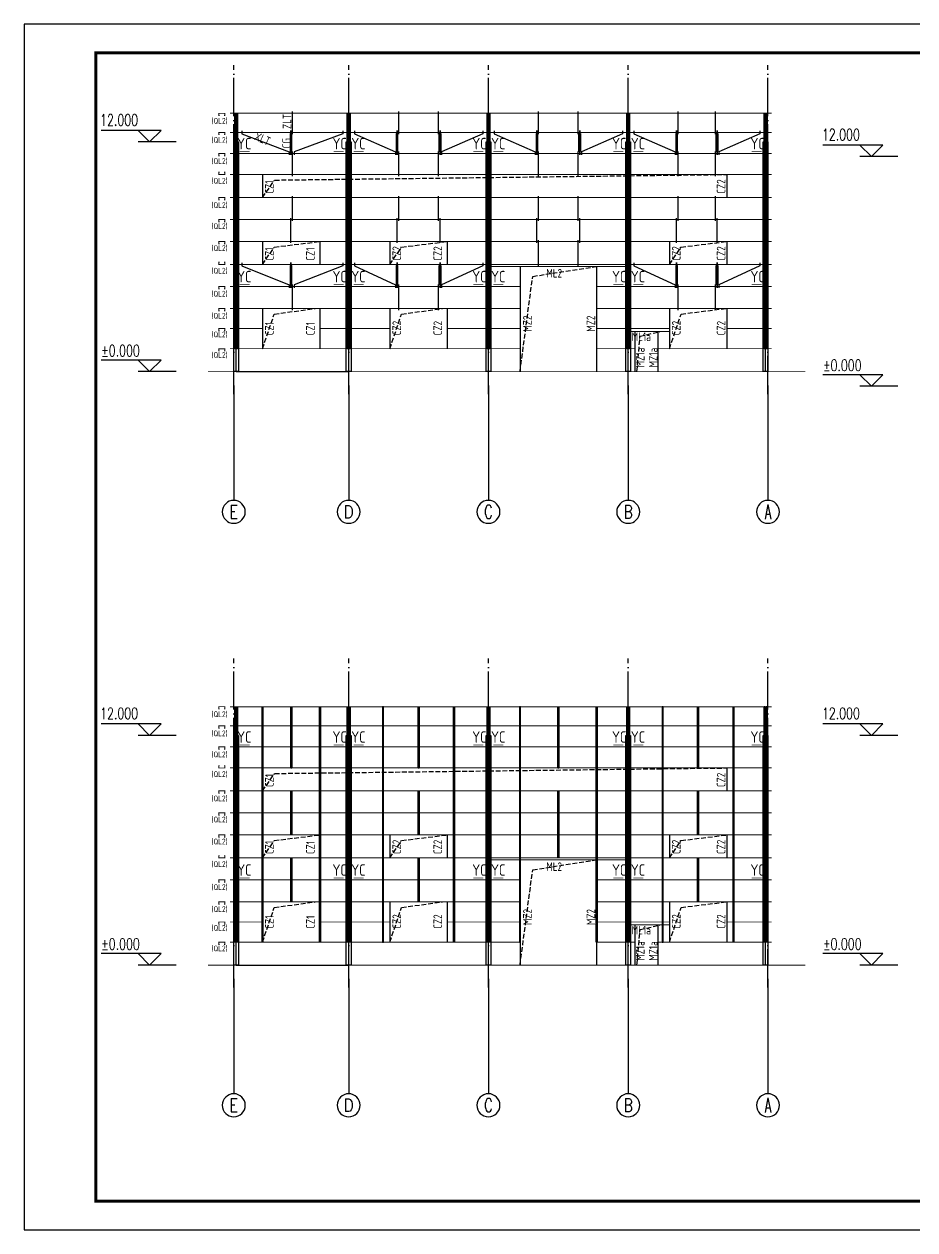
# Model space of a CAD drawing. Extents: x 69728788 to 149766163, y 20718153 to 43663798.
# Drawn here: x 74843469 to 74889993, y 21216619 to 21279619 of the extents above; entities that cross this region are included whole.
import ezdxf
from ezdxf.enums import TextEntityAlignment as Align

# ---------------------------------------------------------------- set-up
doc = ezdxf.new("R2010")
doc.units = 0
doc.header["$LTSCALE"] = 1000
doc.header["$MEASUREMENT"] = 0
for name, pattern in [('CONTINOUS', [0]), ('DASH', [0.35, 0.25, -0.1]), ('DOTE', [2.42, 2, -0.2, 0.02, -0.2])]:
    doc.linetypes.add(name, pattern=pattern)
doc.layers.get('0').update_dxf_attribs({"linetype": 'CONTINUOUS'})
for name, color, linetype in [('03', 3, 'CONTINUOUS'), ('621', 2, 'CONTINUOUS'), ('AXIS', 3, 'CONTINUOUS'), ('AXIS_TEXT', 7, 'CONTINUOUS'), ('DIM_ELEV', 3, 'CONTINUOUS'), ('DOTE', 251, 'DOTE'), ('PUB_TEXT', 7, 'CONTINUOUS'), ('PUB_TITLE', 4, 'CONTINUOUS'), ('TDB_文字', 3, 'CONTINUOUS'), ('TEXT', 7, 'CONTINUOUS'), ('屋面隅撑', 1, 'CONTINUOUS'), ('梁', 4, 'CONTINUOUS'), ('梁虚线', 134, 'DASH'), ('檩条拉条', 253, 'CONTINUOUS'), ('钢柱', 3, 'CONTINUOUS')]:
    doc.layers.add(name, color=color, linetype=linetype)
doc.styles.add('_TCH_AXIS', font='COMPLEX', dxfattribs={"bigfont": 'GBCBIG'})
doc.styles.add('_TCH_DIM', font='SIMPLEX', dxfattribs={"bigfont": 'GBCBIG'})
doc.styles.add('COMPLEX', font='COMPLEX')
doc.styles.add('TSSD_Rein', font='atssdeng.shx', dxfattribs={"width": 0.7, "bigfont": 'atssdchn.shx'})

# ---------------------------------------------------------------- blocks, each defined once
blk = doc.blocks.new('_AXISO')
blk.add_circle((0, 0), 0.5)
at = {"layer": 'AXIS_TEXT', "style": 'COMPLEX', "width": 1.041667}
blk.add_attdef('A', text='', height=0.56, dxfattribs=at).set_placement((-0.25, -0.28), (0.25, -0.28), align=Align.FIT)

msp = doc.modelspace()

# ---------------------------------------------------------------- linework, layer by layer
at = {"const_width": 50}
for points in [[(74884274, 21261461), (74853066.7, 21261461)], [(74884274, 21230455.3), (74853066.7, 21230455.3)]]:
    msp.add_lwpolyline(points, dxfattribs=at)
at = {"layer": '03'}
for p, q in [((74854544.9, 21261461), (74860419.9, 21261461)), ((74854544.9, 21230455.3), (74860419.9, 21230455.3))]:
    msp.add_line(p, q, dxfattribs=at)
at = {"layer": '621', "const_width": 45}
for points in [[(74853916.2, 21274841), (74853956.2, 21274841), (74853956.2, 21274961), (74853636.2, 21274961), (74853636.2, 21274841), (74853676.2, 21274841)], [(74853916.2, 21273841), (74853956.2, 21273841), (74853956.2, 21273961), (74853636.2, 21273961), (74853636.2, 21273841), (74853676.2, 21273841)], [(74853916.2, 21272741), (74853956.2, 21272741), (74853956.2, 21272861), (74853636.2, 21272861), (74853636.2, 21272741), (74853676.2, 21272741)], [(74853916.2, 21271881), (74853956.2, 21271881), (74853956.2, 21271761), (74853636.2, 21271761), (74853636.2, 21271881), (74853676.2, 21271881)], [(74853916.2, 21270441), (74853956.2, 21270441), (74853956.2, 21270561), (74853636.2, 21270561), (74853636.2, 21270441), (74853676.2, 21270441)], [(74853916.2, 21269291), (74853956.2, 21269291), (74853956.2, 21269411), (74853636.2, 21269411), (74853636.2, 21269291), (74853676.2, 21269291)], [(74853916.2, 21268141), (74853956.2, 21268141), (74853956.2, 21268261), (74853636.2, 21268261), (74853636.2, 21268141), (74853676.2, 21268141)], [(74853916.2, 21267181), (74853956.2, 21267181), (74853956.2, 21267061), (74853636.2, 21267061), (74853636.2, 21267181), (74853676.2, 21267181)], [(74853916.2, 21265791), (74853956.2, 21265791), (74853956.2, 21265911), (74853636.2, 21265911), (74853636.2, 21265791), (74853676.2, 21265791)], [(74853916.2, 21264641), (74853956.2, 21264641), (74853956.2, 21264761), (74853636.2, 21264761), (74853636.2, 21264641), (74853676.2, 21264641)], [(74853916.2, 21263591), (74853956.2, 21263591), (74853956.2, 21263711), (74853636.2, 21263711), (74853636.2, 21263591), (74853676.2, 21263591)], [(74853916.2, 21262536.9), (74853956.2, 21262536.9), (74853956.2, 21262656.9), (74853636.2, 21262656.9), (74853636.2, 21262536.9), (74853676.2, 21262536.9)], [(74853916.2, 21243835.3), (74853956.2, 21243835.3), (74853956.2, 21243955.3), (74853636.2, 21243955.3), (74853636.2, 21243835.3), (74853676.2, 21243835.3)], [(74853916.2, 21242835.3), (74853956.2, 21242835.3), (74853956.2, 21242955.3), (74853636.2, 21242955.3), (74853636.2, 21242835.3), (74853676.2, 21242835.3)], [(74853916.2, 21241735.3), (74853956.2, 21241735.3), (74853956.2, 21241855.3), (74853636.2, 21241855.3), (74853636.2, 21241735.3), (74853676.2, 21241735.3)], [(74853916.2, 21240875.3), (74853956.2, 21240875.3), (74853956.2, 21240755.3), (74853636.2, 21240755.3), (74853636.2, 21240875.3), (74853676.2, 21240875.3)], [(74853916.2, 21239435.3), (74853956.2, 21239435.3), (74853956.2, 21239555.3), (74853636.2, 21239555.3), (74853636.2, 21239435.3), (74853676.2, 21239435.3)], [(74853916.2, 21238285.3), (74853956.2, 21238285.3), (74853956.2, 21238405.3), (74853636.2, 21238405.3), (74853636.2, 21238285.3), (74853676.2, 21238285.3)], [(74853916.2, 21237135.3), (74853956.2, 21237135.3), (74853956.2, 21237255.3), (74853636.2, 21237255.3), (74853636.2, 21237135.3), (74853676.2, 21237135.3)], [(74853916.2, 21236175.3), (74853956.2, 21236175.3), (74853956.2, 21236055.3), (74853636.2, 21236055.3), (74853636.2, 21236175.3), (74853676.2, 21236175.3)], [(74853916.2, 21234785.3), (74853956.2, 21234785.3), (74853956.2, 21234905.3), (74853636.2, 21234905.3), (74853636.2, 21234785.3), (74853676.2, 21234785.3)], [(74853916.2, 21233635.3), (74853956.2, 21233635.3), (74853956.2, 21233755.3), (74853636.2, 21233755.3), (74853636.2, 21233635.3), (74853676.2, 21233635.3)], [(74853916.2, 21232585.3), (74853956.2, 21232585.3), (74853956.2, 21232705.3), (74853636.2, 21232705.3), (74853636.2, 21232585.3), (74853676.2, 21232585.3)], [(74853916.2, 21231531.1), (74853956.2, 21231531.1), (74853956.2, 21231651.1), (74853636.2, 21231651.1), (74853636.2, 21231531.1), (74853676.2, 21231531.1)]]:
    msp.add_lwpolyline(points, dxfattribs=at)
at = {"layer": 'AXIS'}
for p, q in [((74851403.3, 21273461), (74849425, 21273461)), ((74889101.8, 21272696.6), (74887123.5, 21272696.6)), ((74851403.3, 21261461), (74849425, 21261461)), ((74854419.9, 21260737.2), (74854419.9, 21254737.2)), ((74860419.9, 21260737.2), (74860419.9, 21254737.2)), ((74867719.9, 21260737.2), (74867719.9, 21254737.2)), ((74875019.9, 21260737.2), (74875019.9, 21254737.2)), ((74882319.9, 21260737.2), (74882319.9, 21254737.2)), ((74882319.9, 21260737.2), (74882319.9, 21254737.2)), ((74889101.8, 21260696.6), (74887123.5, 21260696.6)), ((74851403.3, 21242455.3), (74849425, 21242455.3)), ((74889101.8, 21242455.3), (74887123.5, 21242455.3)), ((74851403.3, 21230455.3), (74849425, 21230455.3)), ((74889101.8, 21230455.3), (74887123.5, 21230455.3)), ((74854419.9, 21229731.4), (74854419.9, 21223731.4)), ((74860419.9, 21229731.4), (74860419.9, 21223731.4)), ((74867719.9, 21229731.4), (74867719.9, 21223731.4)), ((74875019.9, 21229731.4), (74875019.9, 21223731.4)), ((74882319.9, 21229731.4), (74882319.9, 21223731.4)), ((74882319.9, 21229731.4), (74882319.9, 21223731.4))]:
    msp.add_line(p, q, dxfattribs=at)
at = {"layer": 'DIM_ELEV'}
for p, q in [((74850625, 21274061), (74847495, 21274061)), ((74850025, 21273461), (74849425, 21274061)), ((74850025, 21273461), (74850625, 21274061)), ((74888323.5, 21273296.6), (74885193.5, 21273296.6)), ((74887723.5, 21272696.6), (74887123.5, 21273296.6)), ((74887723.5, 21272696.6), (74888323.5, 21273296.6)), ((74850625, 21262061), (74847495, 21262061)), ((74850025, 21261461), (74849425, 21262061)), ((74850025, 21261461), (74850625, 21262061)), ((74888323.5, 21261296.6), (74885193.5, 21261296.6)), ((74887723.5, 21260696.6), (74887123.5, 21261296.6)), ((74887723.5, 21260696.6), (74888323.5, 21261296.6)), ((74850625, 21243055.3), (74847495, 21243055.3)), ((74850025, 21242455.3), (74849425, 21243055.3)), ((74850025, 21242455.3), (74850625, 21243055.3)), ((74888323.5, 21243055.3), (74885193.5, 21243055.3)), ((74887723.5, 21242455.3), (74887123.5, 21243055.3)), ((74887723.5, 21242455.3), (74888323.5, 21243055.3)), ((74850625, 21231055.3), (74847495, 21231055.3)), ((74850025, 21230455.3), (74849425, 21231055.3)), ((74850025, 21230455.3), (74850625, 21231055.3)), ((74888323.5, 21231055.3), (74885193.5, 21231055.3)), ((74887723.5, 21230455.3), (74887123.5, 21231055.3)), ((74887723.5, 21230455.3), (74888323.5, 21231055.3))]:
    msp.add_line(p, q, dxfattribs=at)
at = {"layer": 'DOTE', "color": 25, "linetype": 'DOTE'}
for p, q in [((74854419.9, 21260287.2), (74854419.9, 21277472.4)), ((74860419.9, 21260287.2), (74860419.9, 21277472.4)), ((74867719.9, 21260287.2), (74867719.9, 21277472.4)), ((74875019.9, 21260287.2), (74875019.9, 21277472.4)), ((74882319.9, 21260287.2), (74882319.9, 21277472.4)), ((74854419.9, 21229281.4), (74854419.9, 21246466.6)), ((74860419.9, 21229281.4), (74860419.9, 21246466.6)), ((74867719.9, 21229281.4), (74867719.9, 21246466.6)), ((74875019.9, 21229281.4), (74875019.9, 21246466.6)), ((74882319.9, 21229281.4), (74882319.9, 21246466.6))]:
    msp.add_line(p, q, dxfattribs=at)
at = {"layer": 'PUB_TITLE'}
msp.add_lwpolyline([(74843468.9, 21216619.3), (74932568.9, 21216619.3), (74932568.9, 21279619.3), (74843468.9, 21279619.3)], close=True, dxfattribs=at)
at = {"layer": 'PUB_TITLE', "const_width": 150}
msp.add_lwpolyline([(74847218.9, 21218119.3), (74931068.9, 21218119.3), (74931068.9, 21278119.3), (74847218.9, 21278119.3)], close=True, dxfattribs=at)
at = {"layer": 'TDB_文字'}
for points in [[(74854469.9, 21274961), (74854519.9, 21274961), (74854519.9, 21262661), (74854469.9, 21262661)], [(74854569.9, 21274961), (74854619.9, 21274961), (74854619.9, 21262661), (74854569.9, 21262661)], [(74860344.9, 21274961), (74860394.9, 21274961), (74860394.9, 21262661), (74860344.9, 21262661)], [(74860444.9, 21274961), (74860494.9, 21274961), (74860494.9, 21262661), (74860444.9, 21262661)], [(74867644.9, 21274961), (74867694.9, 21274961), (74867694.9, 21262661), (74867644.9, 21262661)], [(74867744.9, 21274961), (74867794.9, 21274961), (74867794.9, 21262661), (74867744.9, 21262661)], [(74874944.9, 21274961), (74874994.9, 21274961), (74874994.9, 21262661), (74874944.9, 21262661)], [(74875044.9, 21274961), (74875094.9, 21274961), (74875094.9, 21262661), (74875044.9, 21262661)], [(74882119.9, 21274966.9), (74882169.9, 21274966.9), (74882169.9, 21262661), (74882119.9, 21262661)], [(74882219.9, 21274966.9), (74882269.9, 21274966.9), (74882269.9, 21262661), (74882219.9, 21262661)], [(74854469.9, 21243955.3), (74854519.9, 21243955.3), (74854519.9, 21231655.3), (74854469.9, 21231655.3)], [(74854569.9, 21243955.3), (74854619.9, 21243955.3), (74854619.9, 21231655.3), (74854569.9, 21231655.3)], [(74855894.9, 21243955.3), (74855944.9, 21243955.3), (74855944.9, 21231655.3), (74855894.9, 21231655.3)], [(74857394.9, 21243955.3), (74857444.9, 21243955.3), (74857444.9, 21240747.8), (74857394.9, 21240747.8)], [(74858894.9, 21243955.3), (74858944.9, 21243955.3), (74858944.9, 21231655.3), (74858894.9, 21231655.3)], [(74860344.9, 21243955.3), (74860394.9, 21243955.3), (74860394.9, 21231655.3), (74860344.9, 21231655.3)], [(74860444.9, 21243955.3), (74860494.9, 21243955.3), (74860494.9, 21231655.3), (74860444.9, 21231655.3)], [(74862244.9, 21243955.3), (74862194.9, 21243955.3), (74862194.9, 21231655.3), (74862244.9, 21231655.3)], [(74864044.9, 21243955.3), (74864094.9, 21243955.3), (74864094.9, 21240747.8), (74864044.9, 21240747.8)], [(74865894.9, 21243955.3), (74865944.9, 21243955.3), (74865944.9, 21231655.3), (74865894.9, 21231655.3)], [(74867644.9, 21243955.3), (74867694.9, 21243955.3), (74867694.9, 21231655.3), (74867644.9, 21231655.3)], [(74867744.9, 21243955.3), (74867794.9, 21243955.3), (74867794.9, 21231655.3), (74867744.9, 21231655.3)], [(74869394.9, 21243955.3), (74869344.9, 21243955.3), (74869344.9, 21231655.3), (74869394.9, 21231655.3)], [(74871344.9, 21243955.3), (74871394.9, 21243955.3), (74871394.9, 21240747.8), (74871344.9, 21240747.8)], [(74873344.9, 21243955.3), (74873394.9, 21243955.3), (74873394.9, 21231655.3), (74873344.9, 21231655.3)], [(74874944.9, 21243955.3), (74874994.9, 21243955.3), (74874994.9, 21231655.3), (74874944.9, 21231655.3)], [(74875044.9, 21243955.3), (74875094.9, 21243955.3), (74875094.9, 21231655.3), (74875044.9, 21231655.3)], [(74876844.9, 21243955.3), (74876794.9, 21243955.3), (74876794.9, 21231655.3), (74876844.9, 21231655.3)], [(74878644.9, 21243955.3), (74878694.9, 21243955.3), (74878694.9, 21240747.8), (74878644.9, 21240747.8)], [(74880494.9, 21243955.3), (74880544.9, 21243955.3), (74880544.9, 21231655.3), (74880494.9, 21231655.3)], [(74882119.9, 21243961.1), (74882169.9, 21243961.1), (74882169.9, 21231655.3), (74882119.9, 21231655.3)], [(74882219.9, 21243961.1), (74882269.9, 21243961.1), (74882269.9, 21231655.3), (74882219.9, 21231655.3)], [(74857394.9, 21239560.9), (74857444.9, 21239560.9), (74857444.9, 21237255.3), (74857394.9, 21237255.3)], [(74864044.9, 21239560.9), (74864094.9, 21239560.9), (74864094.9, 21237255.3), (74864044.9, 21237255.3)], [(74871344.9, 21239560.9), (74871394.9, 21239560.9), (74871394.9, 21236055.3), (74871344.9, 21236055.3)], [(74878644.9, 21239560.9), (74878694.9, 21239560.9), (74878694.9, 21237255.3), (74878644.9, 21237255.3)], [(74857394.9, 21236060.9), (74857444.9, 21236060.9), (74857444.9, 21233755.3), (74857394.9, 21233755.3)], [(74864044.9, 21236060.9), (74864094.9, 21236060.9), (74864094.9, 21233755.3), (74864044.9, 21233755.3)], [(74878644.9, 21236060.9), (74878694.9, 21236060.9), (74878694.9, 21233755.3), (74878644.9, 21233755.3)]]:
    msp.add_lwpolyline(points, close=True, dxfattribs=at)
at = {"layer": '屋面隅撑', "const_width": 30}
for points in [[(74855243.2, 21272961), (74854720.8, 21272961)], [(74859636.6, 21272961), (74860159, 21272961)], [(74861203.1, 21272961), (74860680.7, 21272961)], [(74866936.6, 21272961), (74867459, 21272961)], [(74868503.1, 21272961), (74867980.7, 21272961)], [(74874236.6, 21272961), (74874759, 21272961)], [(74875803.1, 21272961), (74875280.7, 21272961)], [(74881467.3, 21272961), (74881989.7, 21272961)], [(74855243.2, 21266011), (74854720.8, 21266011)], [(74859636.6, 21266011), (74860159, 21266011)], [(74861203.1, 21266011), (74860680.7, 21266011)], [(74866936.6, 21266011), (74867459, 21266011)], [(74868503.1, 21266011), (74867980.7, 21266011)], [(74874236.6, 21266011), (74874759, 21266011)], [(74875803.1, 21266011), (74875280.7, 21266011)], [(74881467.3, 21266011), (74881989.7, 21266011)], [(74855243.2, 21241955.2), (74854720.8, 21241955.2)], [(74859636.6, 21241955.2), (74860159, 21241955.2)], [(74861203.1, 21241955.2), (74860680.7, 21241955.2)], [(74866936.6, 21241955.2), (74867459, 21241955.2)], [(74868503.1, 21241955.2), (74867980.7, 21241955.2)], [(74874236.6, 21241955.2), (74874759, 21241955.2)], [(74875803.1, 21241955.2), (74875280.7, 21241955.2)], [(74881467.3, 21241955.2), (74881989.7, 21241955.2)], [(74855243.2, 21235005.2), (74854720.8, 21235005.2)], [(74859636.6, 21235005.2), (74860159, 21235005.2)], [(74861203.1, 21235005.2), (74860680.7, 21235005.2)], [(74866936.6, 21235005.2), (74867459, 21235005.2)], [(74868503.1, 21235005.2), (74867980.7, 21235005.2)], [(74874236.6, 21235005.2), (74874759, 21235005.2)], [(74875803.1, 21235005.2), (74875280.7, 21235005.2)], [(74881467.3, 21235005.2), (74881989.7, 21235005.2)]]:
    msp.add_lwpolyline(points, dxfattribs=at)
at = {"layer": '梁', "linetype": 'CONTINOUS'}
for p, q in [((74854544.9, 21261461), (74854544.9, 21274961)), ((74860419.9, 21261461), (74860419.9, 21274955.2)), ((74867719.9, 21261461), (74867719.9, 21274955.2)), ((74875019.9, 21261461), (74875019.9, 21274955.2)), ((74882194.9, 21261461), (74882194.9, 21274961)), ((74855919.9, 21271761), (74855919.9, 21270561)), ((74880169.9, 21271761), (74880169.9, 21270561)), ((74855919.9, 21268261), (74855919.9, 21267061)), ((74858919.9, 21268261), (74858919.9, 21267061)), ((74862569.9, 21268261), (74862569.9, 21267061)), ((74865569.9, 21268261), (74865569.9, 21267061)), ((74877169.9, 21268261), (74877169.9, 21267061)), ((74880169.9, 21268261), (74880169.9, 21267061)), ((74869369.9, 21266961), (74869369.9, 21261461)), ((74873369.9, 21266961), (74873369.9, 21261461)), ((74855919.9, 21264761), (74855919.9, 21262661)), ((74858919.9, 21264761), (74858919.9, 21262661)), ((74862569.9, 21264761), (74862569.9, 21262661)), ((74865569.9, 21264761), (74865569.9, 21262661)), ((74877169.9, 21264761), (74877169.9, 21262661)), ((74880169.9, 21264761), (74880169.9, 21262661)), ((74875369.9, 21263549.8), (74875369.9, 21261461)), ((74876569.9, 21263561), (74876569.9, 21261461)), ((74854544.9, 21230455.3), (74854544.9, 21243955.3)), ((74860419.9, 21230455.3), (74860419.9, 21243949.4)), ((74867719.9, 21230455.3), (74867719.9, 21243949.4)), ((74875019.9, 21230455.3), (74875019.9, 21243949.4)), ((74882194.9, 21230455.3), (74882194.9, 21243955.3)), ((74855919.9, 21240755.3), (74855919.9, 21239555.3)), ((74880169.9, 21240755.3), (74880169.9, 21239555.3)), ((74855919.9, 21237255.3), (74855919.9, 21236055.3)), ((74858919.9, 21237255.3), (74858919.9, 21236055.3)), ((74862569.9, 21237255.3), (74862569.9, 21236055.3)), ((74865569.9, 21237255.3), (74865569.9, 21236055.3)), ((74877169.9, 21237255.3), (74877169.9, 21236055.3)), ((74880169.9, 21237255.3), (74880169.9, 21236055.3)), ((74869369.9, 21235955.3), (74869369.9, 21230455.3)), ((74873369.9, 21235955.3), (74873369.9, 21230455.3)), ((74855919.9, 21233755.3), (74855919.9, 21231655.3)), ((74858919.9, 21233755.3), (74858919.9, 21231655.3)), ((74862569.9, 21233755.3), (74862569.9, 21231655.3)), ((74865569.9, 21233755.3), (74865569.9, 21231655.3)), ((74877169.9, 21233755.3), (74877169.9, 21231655.3)), ((74880169.9, 21233755.3), (74880169.9, 21231655.3)), ((74875369.9, 21232544), (74875369.9, 21230455.3)), ((74876569.9, 21232555.3), (74876569.9, 21230455.3))]:
    msp.add_line(p, q, dxfattribs=at)
at = {"layer": '梁', "linetype": 'CONTINOUS', "const_width": 50}
for points in [[(74882519.9, 21274961), (74854219.9, 21274961)], [(74882519.9, 21273961), (74854219.9, 21273961)], [(74882519.9, 21272861), (74854219.9, 21272861)], [(74882519.9, 21271761), (74854219.9, 21271761)], [(74882519.9, 21270561), (74854219.9, 21270561)], [(74882519.9, 21269411), (74854219.9, 21269411)], [(74882519.9, 21268261), (74854219.9, 21268261)], [(74858344.5, 21267061), (74854219.9, 21267061)], [(74864769.9, 21267061), (74858344.5, 21267061)], [(74882519.9, 21267061), (74864769.9, 21267061)], [(74875019.9, 21266961), (74867719.9, 21266961)], [(74858344.5, 21265911), (74854219.9, 21265911)], [(74864769.9, 21265911), (74858344.5, 21265911)], [(74869369.9, 21265911), (74864769.9, 21265911)], [(74882519.9, 21265911), (74873369.9, 21265911)], [(74857819.9, 21264761), (74854219.9, 21264761)], [(74864769.9, 21264761), (74857819.9, 21264761)], [(74869369.9, 21264761), (74864769.9, 21264761)], [(74882519.9, 21264761), (74873369.9, 21264761)], [(74855919.9, 21263711), (74854219.9, 21263711)], [(74862569.9, 21263711), (74858919.9, 21263711)], [(74862569.9, 21263711), (74858919.9, 21263711)], [(74869369.9, 21263711), (74865569.9, 21263711)], [(74877169.9, 21263711), (74873369.9, 21263711)], [(74875019.9, 21263561), (74877169.9, 21263561)], [(74882519.9, 21263711), (74880169.9, 21263711)], [(74867419.9, 21262661), (74854219.9, 21262661)], [(74869369.9, 21262661), (74867419.9, 21262661)], [(74875369.9, 21262661), (74873369.9, 21262661)], [(74882519.9, 21262661), (74876569.9, 21262661)], [(74882519.9, 21243955.3), (74854219.9, 21243955.3)], [(74882519.9, 21242955.3), (74854219.9, 21242955.3)], [(74882519.9, 21241855.3), (74854219.9, 21241855.3)], [(74882519.9, 21240755.3), (74854219.9, 21240755.3)], [(74882519.9, 21239555.3), (74854219.9, 21239555.3)], [(74882519.9, 21238405.3), (74854219.9, 21238405.3)], [(74882519.9, 21237255.3), (74854219.9, 21237255.3)], [(74858344.5, 21236055.3), (74854219.9, 21236055.3)], [(74864769.9, 21236055.3), (74858344.5, 21236055.3)], [(74882519.9, 21236055.3), (74864769.9, 21236055.3)], [(74875019.9, 21235955.3), (74867719.9, 21235955.3)], [(74858344.5, 21234905.3), (74854219.9, 21234905.3)], [(74864769.9, 21234905.3), (74858344.5, 21234905.3)], [(74869369.9, 21234905.3), (74864769.9, 21234905.3)], [(74882519.9, 21234905.3), (74873369.9, 21234905.3)], [(74857819.9, 21233755.3), (74854219.9, 21233755.3)], [(74864769.9, 21233755.3), (74857819.9, 21233755.3)], [(74869369.9, 21233755.3), (74864769.9, 21233755.3)], [(74882519.9, 21233755.3), (74873369.9, 21233755.3)], [(74855919.9, 21232705.3), (74854219.9, 21232705.3)], [(74862569.9, 21232705.3), (74858919.9, 21232705.3)], [(74862569.9, 21232705.3), (74858919.9, 21232705.3)], [(74869369.9, 21232705.3), (74865569.9, 21232705.3)], [(74877169.9, 21232705.3), (74873369.9, 21232705.3)], [(74875019.9, 21232555.3), (74877169.9, 21232555.3)], [(74882519.9, 21232705.3), (74880169.9, 21232705.3)], [(74867419.9, 21231655.3), (74854219.9, 21231655.3)], [(74869369.9, 21231655.3), (74867419.9, 21231655.3)], [(74875369.9, 21231655.3), (74873369.9, 21231655.3)], [(74882519.9, 21231655.3), (74876569.9, 21231655.3)]]:
    msp.add_lwpolyline(points, dxfattribs=at)
at = {"layer": '梁虚线'}
for points in [[(74855919.9, 21270561), (74856553.9, 21271471.1), (74880169.9, 21271761)], [(74855919.9, 21267061), (74856534.5, 21267971.1), (74858919.9, 21268261)], [(74862569.9, 21267061), (74863184.5, 21267971.1), (74865569.9, 21268261)], [(74877169.9, 21267061), (74877784.5, 21267971.1), (74880169.9, 21268261)], [(74869369.9, 21261461), (74870032.5, 21266437.6), (74873369.9, 21266961)], [(74855919.9, 21262661), (74856534.5, 21264471.1), (74858669.9, 21264761)], [(74862569.9, 21262661), (74863184.5, 21264471.1), (74865319.9, 21264761)], [(74877169.9, 21262661), (74877784.5, 21264471.1), (74880119.9, 21264761)], [(74875478.2, 21261461), (74875638.8, 21263315.1), (74876678.2, 21263549.8)], [(74855919.9, 21239555.3), (74856553.9, 21240465.3), (74880169.9, 21240755.3)], [(74855919.9, 21236055.3), (74856534.5, 21236965.3), (74858919.9, 21237255.3)], [(74862569.9, 21236055.3), (74863184.5, 21236965.3), (74865569.9, 21237255.3)], [(74877169.9, 21236055.3), (74877784.5, 21236965.3), (74880169.9, 21237255.3)], [(74869369.9, 21230455.3), (74870032.5, 21235431.8), (74873369.9, 21235955.3)], [(74855919.9, 21231655.3), (74856534.5, 21233465.3), (74858669.9, 21233755.3)], [(74862569.9, 21231655.3), (74863184.5, 21233465.3), (74865319.9, 21233755.3)], [(74877169.9, 21231655.3), (74877784.5, 21233465.3), (74880119.9, 21233755.3)], [(74875478.2, 21230455.3), (74875638.8, 21232309.3), (74876678.2, 21232544)]]:
    msp.add_lwpolyline(points, dxfattribs=at)
at = {"layer": '檩条拉条'}
for p, q in [((74857482.4, 21273868.8), (74857482.4, 21275062)), ((74863032.7, 21273868.8), (74863032.7, 21275062)), ((74865107, 21273868.8), (74865107, 21275062)), ((74870332.7, 21273868.8), (74870332.7, 21275062)), ((74872407, 21273868.8), (74872407, 21275062)), ((74877632.7, 21273868.8), (74877632.7, 21275062)), ((74879582, 21273868.8), (74879582, 21275062)), ((74857398.4, 21274062), (74857398.4, 21272788.8)), ((74857398.4, 21272788.8), (74857398.4, 21274062)), ((74862948.8, 21274062), (74862948.8, 21272788.8)), ((74862948.8, 21272788.8), (74862948.8, 21274062)), ((74865190.9, 21274062), (74865190.9, 21272788.8)), ((74865190.9, 21272788.8), (74865190.9, 21274062)), ((74870248.8, 21274062), (74870248.8, 21272788.8)), ((74870248.8, 21272788.8), (74870248.8, 21274062)), ((74872490.9, 21274062), (74872490.9, 21272788.8)), ((74872490.9, 21272788.8), (74872490.9, 21274062)), ((74877548.8, 21274062), (74877548.8, 21272788.8)), ((74877548.8, 21272788.8), (74877548.8, 21274062)), ((74879665.9, 21274062), (74879665.9, 21272788.8)), ((74879665.9, 21272788.8), (74879665.9, 21274062)), ((74857482.4, 21271668.8), (74857482.4, 21272962)), ((74863032.7, 21271668.8), (74863032.7, 21272962)), ((74865107, 21271668.8), (74865107, 21272962)), ((74870332.7, 21271668.8), (74870332.7, 21272962)), ((74872407, 21271668.8), (74872407, 21272962)), ((74877632.7, 21271668.8), (74877632.7, 21272962)), ((74879582, 21271668.8), (74879582, 21272962)), ((74857482.4, 21269336), (74857482.4, 21270629.1)), ((74863032.7, 21269336), (74863032.7, 21270629.1)), ((74865107, 21269336), (74865107, 21270629.1)), ((74870332.7, 21269336), (74870332.7, 21270629.1)), ((74872407, 21269336), (74872407, 21270629.1)), ((74877632.7, 21269336), (74877632.7, 21270629.1)), ((74879582, 21269336), (74879582, 21270629.1)), ((74857398.4, 21268186), (74857398.4, 21269479.1)), ((74862948.7, 21268186), (74862948.7, 21269479.1)), ((74865191, 21268186), (74865191, 21269479.1)), ((74870248.7, 21268186), (74870248.7, 21269479.1)), ((74872491, 21268186), (74872491, 21269479.1)), ((74877548.7, 21268186), (74877548.7, 21269479.1)), ((74879666, 21268186), (74879666, 21269479.1)), ((74870332.7, 21266986), (74870332.7, 21268329.1)), ((74872407, 21266986), (74872407, 21268329.1)), ((74857398.4, 21267162), (74857398.4, 21265838.8)), ((74857398.4, 21265838.8), (74857398.4, 21267162)), ((74862948.8, 21267162), (74862948.8, 21265838.8)), ((74862948.8, 21265838.8), (74862948.8, 21267162)), ((74865190.9, 21267162), (74865190.9, 21265838.8)), ((74865190.9, 21265838.8), (74865190.9, 21267162)), ((74877548.8, 21267162), (74877548.8, 21265838.8)), ((74877548.8, 21265838.8), (74877548.8, 21267162)), ((74879665.9, 21267162), (74879665.9, 21265838.8)), ((74879665.9, 21265838.8), (74879665.9, 21267162)), ((74857482.4, 21264668.8), (74857482.4, 21266012)), ((74863032.7, 21264668.8), (74863032.7, 21266012)), ((74865107, 21264668.8), (74865107, 21266012)), ((74877632.7, 21264668.8), (74877632.7, 21266012)), ((74879582, 21264668.8), (74879582, 21266012))]:
    msp.add_line(p, q, dxfattribs=at)
for points in [[(74854842.5, 21274048.8), (74854842.5, 21273888.8), (74857314.4, 21272948.8), (74857314.4, 21272788.8)], [(74860122.2, 21274048.8), (74860122.2, 21273888.8), (74857566.4, 21272948.8), (74857566.4, 21272788.8)], [(74860717.5, 21274048.8), (74860717.5, 21273888.8), (74862864.8, 21272948.8), (74862864.8, 21272788.8)], [(74867422.2, 21274048.8), (74867422.2, 21273888.8), (74865274.9, 21272948.8), (74865274.9, 21272788.8)], [(74868017.5, 21274048.8), (74868017.5, 21273888.8), (74870164.8, 21272948.8), (74870164.8, 21272788.8)], [(74874722.2, 21274048.8), (74874722.2, 21273888.8), (74872574.9, 21272948.8), (74872574.9, 21272788.8)], [(74875317.5, 21274048.8), (74875317.5, 21273888.8), (74877464.8, 21272948.8), (74877464.8, 21272788.8)], [(74881897.2, 21274048.8), (74881897.2, 21273888.8), (74879749.9, 21272948.8), (74879749.9, 21272788.8)], [(74854842.5, 21267148.8), (74854842.5, 21266988.8), (74857314.4, 21265998.8), (74857314.4, 21265838.8)], [(74860122.2, 21267148.8), (74860122.2, 21266988.8), (74857566.4, 21265998.8), (74857566.4, 21265838.8)], [(74860717.5, 21267148.8), (74860717.5, 21266988.8), (74862864.8, 21265998.8), (74862864.8, 21265838.8)], [(74867422.2, 21267148.8), (74867422.2, 21266988.8), (74865274.9, 21265998.8), (74865274.9, 21265838.8)], [(74875317.5, 21267148.8), (74875317.5, 21266988.8), (74877464.8, 21265998.8), (74877464.8, 21265838.8)], [(74881897.2, 21267148.8), (74881897.2, 21266988.8), (74879749.9, 21265998.8), (74879749.9, 21265838.8)]]:
    msp.add_lwpolyline(points, dxfattribs=at)
for points in [[(74857443.8, 21273902), (74857357.3, 21273902), (74857357.3, 21272962), (74857443.8, 21272962)], [(74862994.2, 21273902), (74862907.7, 21273902), (74862907.7, 21272962), (74862994.2, 21272962)], [(74865145.5, 21273902), (74865232.1, 21273902), (74865232.1, 21272962), (74865145.5, 21272962)], [(74870294.2, 21273902), (74870207.7, 21273902), (74870207.7, 21272962), (74870294.2, 21272962)], [(74872445.5, 21273902), (74872532.1, 21273902), (74872532.1, 21272962), (74872445.5, 21272962)], [(74877594.2, 21273902), (74877507.7, 21273902), (74877507.7, 21272962), (74877594.2, 21272962)], [(74879620.5, 21273902), (74879707.1, 21273902), (74879707.1, 21272962), (74879620.5, 21272962)], [(74857443.8, 21267002), (74857357.3, 21267002), (74857357.3, 21266012), (74857443.8, 21266012)], [(74862994.2, 21267002), (74862907.7, 21267002), (74862907.7, 21266012), (74862994.2, 21266012)], [(74865145.5, 21267002), (74865232.1, 21267002), (74865232.1, 21266012), (74865145.5, 21266012)], [(74877594.2, 21267002), (74877507.7, 21267002), (74877507.7, 21266012), (74877594.2, 21266012)], [(74879620.5, 21267002), (74879707.1, 21267002), (74879707.1, 21266012), (74879620.5, 21266012)]]:
    msp.add_lwpolyline(points, close=True, dxfattribs=at)
at = {"layer": '钢柱', "color": 6}
for points in [[(74854419.9, 21273461), (74854669.9, 21273461), (74854669.9, 21261461), (74854419.9, 21261461)], [(74860294.9, 21273461), (74860544.9, 21273461), (74860544.9, 21261461), (74860294.9, 21261461)], [(74867594.9, 21273461), (74867844.9, 21273461), (74867844.9, 21261461), (74867594.9, 21261461)], [(74874894.9, 21273461), (74875144.9, 21273461), (74875144.9, 21261461), (74874894.9, 21261461)], [(74882069.9, 21273461), (74882319.9, 21273461), (74882319.9, 21261461), (74882069.9, 21261461)], [(74854419.9, 21242455.3), (74854669.9, 21242455.3), (74854669.9, 21230455.3), (74854419.9, 21230455.3)], [(74860294.9, 21242455.3), (74860544.9, 21242455.3), (74860544.9, 21230455.3), (74860294.9, 21230455.3)], [(74867594.9, 21242455.3), (74867844.9, 21242455.3), (74867844.9, 21230455.3), (74867594.9, 21230455.3)], [(74874894.9, 21242455.3), (74875144.9, 21242455.3), (74875144.9, 21230455.3), (74874894.9, 21230455.3)], [(74882069.9, 21242455.3), (74882319.9, 21242455.3), (74882319.9, 21230455.3), (74882069.9, 21230455.3)]]:
    msp.add_lwpolyline(points, close=True, dxfattribs=at)

# ---------------------------------------------------------------- block references
at = {"layer": 'AXIS'}
ref = msp.add_blockref('_AXISO', (74854419.9, 21254137.2), dxfattribs=dict(at, xscale=-1200, yscale=1200, zscale=1200))
ref.add_attrib('A', 'E', dxfattribs={"layer": 'AXIS_TEXT', "height": 698.9, "style": '_TCH_AXIS', "width": 0.875}).set_placement((74854186.9, 21253787.7), (74854652.8, 21253787.7), align=Align.FIT)
ref = msp.add_blockref('_AXISO', (74860419.9, 21254137.2), dxfattribs=dict(at, xscale=-1200, yscale=1200, zscale=1200))
ref.add_attrib('A', 'D', dxfattribs={"layer": 'AXIS_TEXT', "height": 668.2, "style": '_TCH_AXIS', "width": 0.941176}).set_placement((74860165.3, 21253803.1), (74860674.4, 21253803.1), align=Align.FIT)
ref = msp.add_blockref('_AXISO', (74867719.9, 21254137.2), dxfattribs=dict(at, xscale=-1200, yscale=1200, zscale=1200))
ref.add_attrib('A', 'C', dxfattribs={"layer": 'AXIS_TEXT', "height": 698.9, "style": '_TCH_AXIS', "width": 0.933333}).set_placement((74867486.9, 21253787.7), (74867952.8, 21253787.7), align=Align.FIT)
ref = msp.add_blockref('_AXISO', (74875019.9, 21254137.2), dxfattribs=dict(at, xscale=-1200, yscale=1200, zscale=1200))
ref.add_attrib('A', 'B', dxfattribs={"layer": 'AXIS_TEXT', "height": 698.9, "style": '_TCH_AXIS', "width": 0.823529}).set_placement((74874786.9, 21253787.7), (74875252.8, 21253787.7), align=Align.FIT)
ref = msp.add_blockref('_AXISO', (74882319.9, 21254137.2), dxfattribs=dict(at, xscale=-1200, yscale=1200, zscale=1200))
ref.add_attrib('A', 'A', dxfattribs={"layer": 'AXIS_TEXT', "height": 772.1, "style": '_TCH_AXIS', "width": 0.5}).set_placement((74882154.4, 21253751.1), (74882485.3, 21253751.1), align=Align.FIT)
ref = msp.add_blockref('_AXISO', (74854419.9, 21223131.4), dxfattribs=dict(at, xscale=-1200, yscale=1200, zscale=1200))
ref.add_attrib('A', 'E', dxfattribs={"layer": 'AXIS_TEXT', "height": 698.9, "style": '_TCH_AXIS', "width": 0.875}).set_placement((74854186.9, 21222781.9), (74854652.8, 21222781.9), align=Align.FIT)
ref = msp.add_blockref('_AXISO', (74860419.9, 21223131.4), dxfattribs=dict(at, xscale=-1200, yscale=1200, zscale=1200))
ref.add_attrib('A', 'D', dxfattribs={"layer": 'AXIS_TEXT', "height": 668.2, "style": '_TCH_AXIS', "width": 0.941176}).set_placement((74860165.3, 21222797.3), (74860674.4, 21222797.3), align=Align.FIT)
ref = msp.add_blockref('_AXISO', (74867719.9, 21223131.4), dxfattribs=dict(at, xscale=-1200, yscale=1200, zscale=1200))
ref.add_attrib('A', 'C', dxfattribs={"layer": 'AXIS_TEXT', "height": 698.9, "style": '_TCH_AXIS', "width": 0.933333}).set_placement((74867486.9, 21222781.9), (74867952.8, 21222781.9), align=Align.FIT)
ref = msp.add_blockref('_AXISO', (74875019.9, 21223131.4), dxfattribs=dict(at, xscale=-1200, yscale=1200, zscale=1200))
ref.add_attrib('A', 'B', dxfattribs={"layer": 'AXIS_TEXT', "height": 698.9, "style": '_TCH_AXIS', "width": 0.823529}).set_placement((74874786.9, 21222781.9), (74875252.8, 21222781.9), align=Align.FIT)
ref = msp.add_blockref('_AXISO', (74882319.9, 21223131.4), dxfattribs=dict(at, xscale=-1200, yscale=1200, zscale=1200))
ref.add_attrib('A', 'A', dxfattribs={"layer": 'AXIS_TEXT', "height": 772.1, "style": '_TCH_AXIS', "width": 0.5}).set_placement((74882154.4, 21222745.4), (74882485.3, 21222745.4), align=Align.FIT)

# ---------------------------------------------------------------- texts
at = {"layer": 'AXIS', "style": 'TSSD_Rein', "width": 0.8}
for p in [(74853255.7, 21274417.8), (74853255.7, 21273417.8), (74853255.7, 21272317.8), (74853255.7, 21271286.7), (74853255.7, 21270017.8), (74853255.7, 21268917.9), (74853255.7, 21267767.9), (74853255.7, 21266586.7), (74853255.7, 21265384.2), (74853255.7, 21264234.2), (74853255.7, 21263257.3), (74853255.7, 21262182.8), (74853255.7, 21243412.1), (74853255.7, 21242412.1), (74853255.7, 21241312.1), (74853255.7, 21240280.9), (74853255.7, 21239012.1), (74853255.7, 21237912.1), (74853255.7, 21236762.1), (74853255.7, 21235580.9), (74853255.7, 21234378.4), (74853255.7, 21233228.4), (74853255.7, 21232251.5), (74853255.7, 21231177)]:
    msp.add_text('(QL2)', height=300, dxfattribs=at).set_placement(p)
at = {"layer": 'PUB_TEXT', "style": '_TCH_DIM', "width": 0.705882}
for s, p in [('12.000', (74847440.2, 21274311)), ('12.000', (74885138.7, 21273546.6)), ('%%P0.000', (74847495, 21262261)), ('%%P0.000', (74885193.5, 21261496.6)), ('12.000', (74847440.2, 21243305.3)), ('12.000', (74885138.7, 21243305.3)), ('%%P0.000', (74847495, 21231255.3)), ('%%P0.000', (74885193.5, 21231255.3))]:
    msp.add_text(s, height=595, dxfattribs=at).set_placement(p)
at = {"layer": 'TEXT', "style": 'TSSD_Rein', "width": 0.8}
for s, rotation, p in [('ZLT ', 90, (74857424.8, 21274139.2)), ('XLT ', 335.902986, (74855451.2, 21273593.6)), ('CG ', 90, (74857398.9, 21273131.1)), ('CZ1', 90, (74856505.5, 21270760.5)), ('CZ2', 90, (74880097.8, 21270757.8)), ('CZ1', 90, (74856505.5, 21267260.5)), ('CZ1', 90, (74858647.8, 21267257.8)), ('CZ2', 90, (74863155.5, 21267260.5)), ('CZ2', 90, (74865297.8, 21267257.8)), ('CZ2', 90, (74877755.5, 21267260.5)), ('CZ2', 90, (74880097.8, 21267257.8)), ('CZ1', 90, (74856505.5, 21263361.4)), ('CZ1', 90, (74858647.8, 21263358.6)), ('CZ2', 90, (74863155.5, 21263361.4)), ('CZ2', 90, (74865297.8, 21263358.6)), ('MZ2', 90, (74869979.9, 21263550.6)), ('MZ2', 90, (74873297.8, 21263547.8)), ('CZ2', 90, (74877755.5, 21263361.4)), ('CZ2', 90, (74880097.8, 21263358.6)), ('MZ1a', 90, (74875874.6, 21261685.3)), ('MZ1a', 90, (74876556.1, 21261685.3)), ('CZ2', 90, (74880097.8, 21239752)), ('CZ1', 90, (74856505.5, 21239754.7)), ('CZ1', 90, (74856505.5, 21236254.7)), ('CZ1', 90, (74858647.8, 21236252)), ('CZ2', 90, (74863155.5, 21236254.7)), ('CZ2', 90, (74865297.8, 21236252)), ('CZ2', 90, (74877755.5, 21236254.7)), ('CZ2', 90, (74880097.8, 21236252)), ('CZ1', 90, (74856505.5, 21232355.6)), ('CZ1', 90, (74858647.8, 21232352.8)), ('CZ2', 90, (74863155.5, 21232355.6)), ('CZ2', 90, (74865297.8, 21232352.8)), ('MZ2', 90, (74869979.9, 21232544.8)), ('MZ2', 90, (74873297.8, 21232542.1)), ('CZ2', 90, (74877755.5, 21232355.6)), ('CZ2', 90, (74880097.8, 21232352.8)), ('MZ1a', 90, (74875874.6, 21230679.5)), ('MZ1a', 90, (74876556.1, 21230679.5))]:
    msp.add_text(s, height=450, rotation=rotation, dxfattribs=at).set_placement(p)
for s, p in [('ML2', (74870745.6, 21266378.6)), ('ML1a', (74875205.9, 21263058.7)), ('ML2', (74870745.6, 21235372.8)), ('ML1a', (74875205.9, 21232053))]:
    msp.add_text(s, height=450, dxfattribs=at).set_placement(p)
at = {"layer": '屋面隅撑', "color": 3, "style": 'TSSD_Rein', "width": 0.8}
for p in [(74854598.1, 21273077), (74859577.2, 21273077), (74860558, 21273077), (74866877.2, 21273077), (74867858, 21273077), (74874177.2, 21273077), (74875158, 21273077), (74881407.9, 21273077), (74854598.1, 21266127), (74859577.2, 21266127), (74860558, 21266127), (74866877.2, 21266127), (74867858, 21266127), (74874177.2, 21266127), (74875158, 21266127), (74881407.9, 21266127), (74854598.1, 21242071.3), (74859577.2, 21242071.3), (74860558, 21242071.3), (74866877.2, 21242071.3), (74867858, 21242071.3), (74874177.2, 21242071.3), (74875158, 21242071.3), (74881407.9, 21242071.3), (74854598.1, 21235121.3), (74859577.2, 21235121.3), (74860558, 21235121.3), (74866877.2, 21235121.3), (74867858, 21235121.3), (74874177.2, 21235121.3), (74875158, 21235121.3), (74881407.9, 21235121.3)]:
    msp.add_text('YC', height=600, dxfattribs=at).set_placement(p)

doc.saveas('drawing.dxf')
